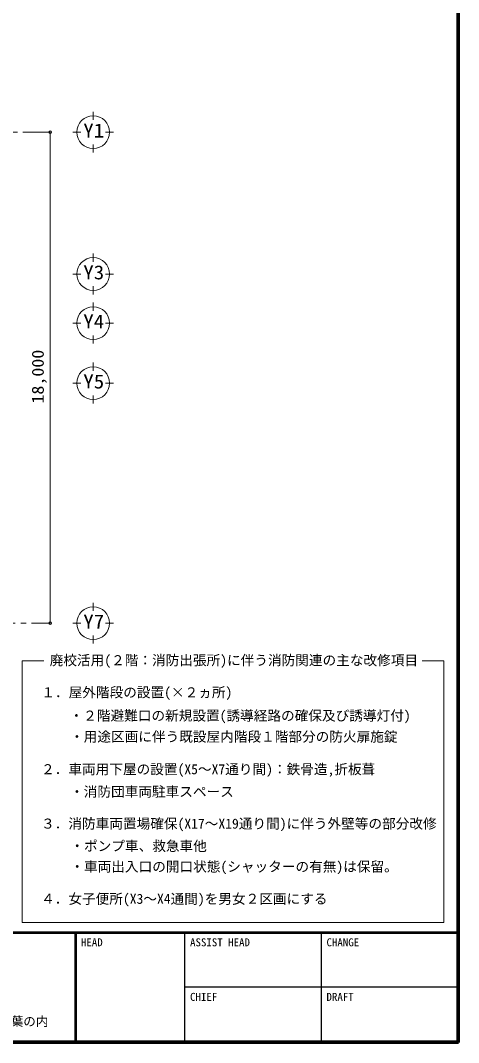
# Model space of a CAD drawing. Units: millimetres at full size, sheet at 1:200; details may follow other scales. Extents: x -55340 to 55340, y -38040 to 38040.
# Drawn here: x 39284 to 55340, y -38040 to -572 of the extents above; entities that cross this region are included whole.
import ezdxf
from ezdxf.enums import TextEntityAlignment as Align

# ---------------------------------------------------------------- set-up
doc = ezdxf.new("R2010")
doc.units = ezdxf.units.MM
doc.header["$LTSCALE"] = 200
doc.header["$PDMODE"] = 32
doc.header["$PDSIZE"] = 100
doc.linetypes.add('CHAIN1', pattern=[8, 5, -1, 1, -1])
for name, color, linetype, lineweight in [('0-1_通り芯', 3, 'Continuous', 18), ('0-A_寸法', 6, 'Continuous', 9), ('3-B_文字', 2, 'Continuous', 18), ('F-0_F-0ﾚｲﾔ', 5, 'Continuous', 50)]:
    doc.layers.add(name, color=color, linetype=linetype, lineweight=lineweight)
doc.layers.add('F-A_F-Aﾚｲﾔ', color=7, linetype='Continuous')
doc.layers.add('F-B_F-Bﾚｲﾔ', color=6, linetype='Continuous')
doc.styles.add('ＭＳ ゴシック', font='')
doc.styles.get('ＭＳ ゴシック').set_extended_font_data('MS Gothic')

msp = doc.modelspace()

# ---------------------------------------------------------------- linework, layer by layer
at = {"layer": '0-1_通り芯'}
for p, q in [((41950.3, -4216.8), (41950.3, -3916.8)), ((41200.3, -4666.8), (41500.3, -4666.8)), ((42700.3, -4666.8), (42400.3, -4666.8)), ((41950.3, -5416.8), (41950.3, -5116.8)), ((41950.3, -9416.8), (41950.3, -9116.8)), ((41200.3, -9866.8), (41500.3, -9866.8)), ((42700.3, -9866.8), (42400.3, -9866.8)), ((41950.3, -10616.8), (41950.3, -10316.8)), ((41950.3, -11216.8), (41950.3, -10916.8)), ((41200.3, -11666.8), (41500.3, -11666.8)), ((42700.3, -11666.8), (42400.3, -11666.8)), ((41950.3, -12416.8), (41950.3, -12116.8)), ((41950.3, -13416.8), (41950.3, -13116.8)), ((41200.3, -13866.8), (41500.3, -13866.8)), ((42700.3, -13866.8), (42400.3, -13866.8)), ((41950.3, -14616.8), (41950.3, -14316.8)), ((41950.3, -22216.8), (41950.3, -21916.8)), ((41200.3, -22666.8), (41500.3, -22666.8)), ((42700.3, -22666.8), (42400.3, -22666.8)), ((41950.3, -23416.8), (41950.3, -23116.8))]:
    msp.add_line(p, q, dxfattribs=at)
at = {"layer": '0-1_通り芯', "color": 4, "linetype": 'CHAIN1', "lineweight": 9}
for p, q in [((40371.9, -4666.8), (12726.4, -4666.8)), ((-48307.7, -22666.8), (40371.9, -22666.8))]:
    msp.add_line(p, q, dxfattribs=at)
at = {"layer": '0-1_通り芯'}
for centre in [(41950.3, -4666.8), (41950.3, -9866.8), (41950.3, -11666.8), (41950.3, -13866.8), (41950.3, -22666.8)]:
    msp.add_circle(centre, 600, dxfattribs=at)
at = {"layer": '0-A_寸法', "color": 4}
msp.add_line((40371.9, -4666.8), (40371.9, -22666.8), dxfattribs=at)
at = {"layer": '0-A_寸法'}
for p in [(40371.9, -4666.8), (40371.9, -22666.8)]:
    msp.add_point(p, dxfattribs=at)
at = {"layer": '3-B_文字', "color": 3}
for p, q in [((39346.4, -33644.9), (39346.4, -24044.9)), ((39346.4, -24044.9), (40146.4, -24044.9)), ((54005, -24044.9), (54805, -24044.9)), ((54805, -24044.9), (54805, -33644.9)), ((39346.4, -33644.9), (54805, -33644.9))]:
    msp.add_line(p, q, dxfattribs=at)
at = {"layer": 'F-0_F-0ﾚｲﾔ'}
for p, q in [((55300, 38000), (55300, -38000)), ((55340, 38040), (55340, -38040)), ((-55300, -34000), (55300, -34000)), ((41300, -34000), (41300, -38000)), ((-55340, -38040), (55340, -38040)), ((-55300, -38000), (55300, -38000))]:
    msp.add_line(p, q, dxfattribs=at)
at = {"layer": 'F-0_F-0ﾚｲﾔ', "color": 2, "lineweight": 25}
for p, q in [((45300, -34000), (45300, -38000)), ((50300, -34000), (50300, -38000)), ((45300, -36000), (55300, -36000))]:
    msp.add_line(p, q, dxfattribs=at)

# ---------------------------------------------------------------- texts
at = {"layer": '0-1_通り芯', "color": 2, "style": 'ＭＳ ゴシック', "width": 1.1}
for s, p in [('Y1', (41586.1, -5017)), ('Y3', (41586.1, -10217)), ('Y4', (41586.1, -12017)), ('Y5', (41586.1, -14217)), ('Y7', (41586.1, -23017))]:
    msp.add_text(s, height=513.2, dxfattribs=at).set_placement(p, align=Align.BOTTOM_LEFT)
at = {"layer": '0-A_寸法', "color": 2, "style": 'ＭＳ ゴシック', "width": 1.1}
msp.add_text('18,000', height=439.9, rotation=90, dxfattribs=at).set_placement((40271.9, -14616.8), align=Align.BOTTOM_LEFT)
at = {"layer": '3-B_文字', "style": 'ＭＳ ゴシック'}
for s, p in [('廃校活用(２階：消防出張所)に伴う消防関連の主な改修項目', (40356.5, -24317.9)), ('１．屋外階段の設置(×２ヵ所)', (40051, -25494.6)), ('・２階避難口の新規設置(誘導経路の確保及び誘導灯付)', (41084.9, -26348.4)), ('・用途区画に伴う既設屋内階段１階部分の防火扉施錠', (41102.9, -27119.5)), ('２．車両用下屋の設置(X5～X7通り間)：鉄骨造,折板葺', (40040.7, -28312.8)), ('・消防団車両駐車スペース', (41104.2, -29136.7)), ('３．消防車両置場確保(X17～X19通り間)に伴う外壁等の部分改修', (40040.7, -30307.2)), ('・ポンプ車、救急車他', (41113.5, -31126.9)), ('・車両出入口の開口状態(シャッターの有無)は保留。', (41113.5, -31883.8)), ('４．女子便所(X3～X4通間)を男女２区画にする', (40040.7, -33064.1))]:
    msp.add_text(s, height=366.6, dxfattribs=at).set_placement(p, align=Align.BOTTOM_LEFT)
at = {"layer": 'F-A_F-Aﾚｲﾔ', "style": 'ＭＳ ゴシック'}
for s, p in [('HEAD', (41500, -34600)), ('ASSIST HEAD', (45500, -34600)), ('CHANGE', (50500, -34600)), ('CHIEF', (45500, -36600)), ('DRAFT', (50500, -36600))]:
    msp.add_text(s, height=293.3, dxfattribs=at).set_placement(p, align=Align.BOTTOM_LEFT)
at = {"layer": 'F-B_F-Bﾚｲﾔ', "color": 2, "style": 'ＭＳ ゴシック'}
msp.add_text('全６葉の内', height=337.2, dxfattribs=at).set_placement((38008, -37533.7), align=Align.BOTTOM_LEFT)

doc.saveas('drawing.dxf')
